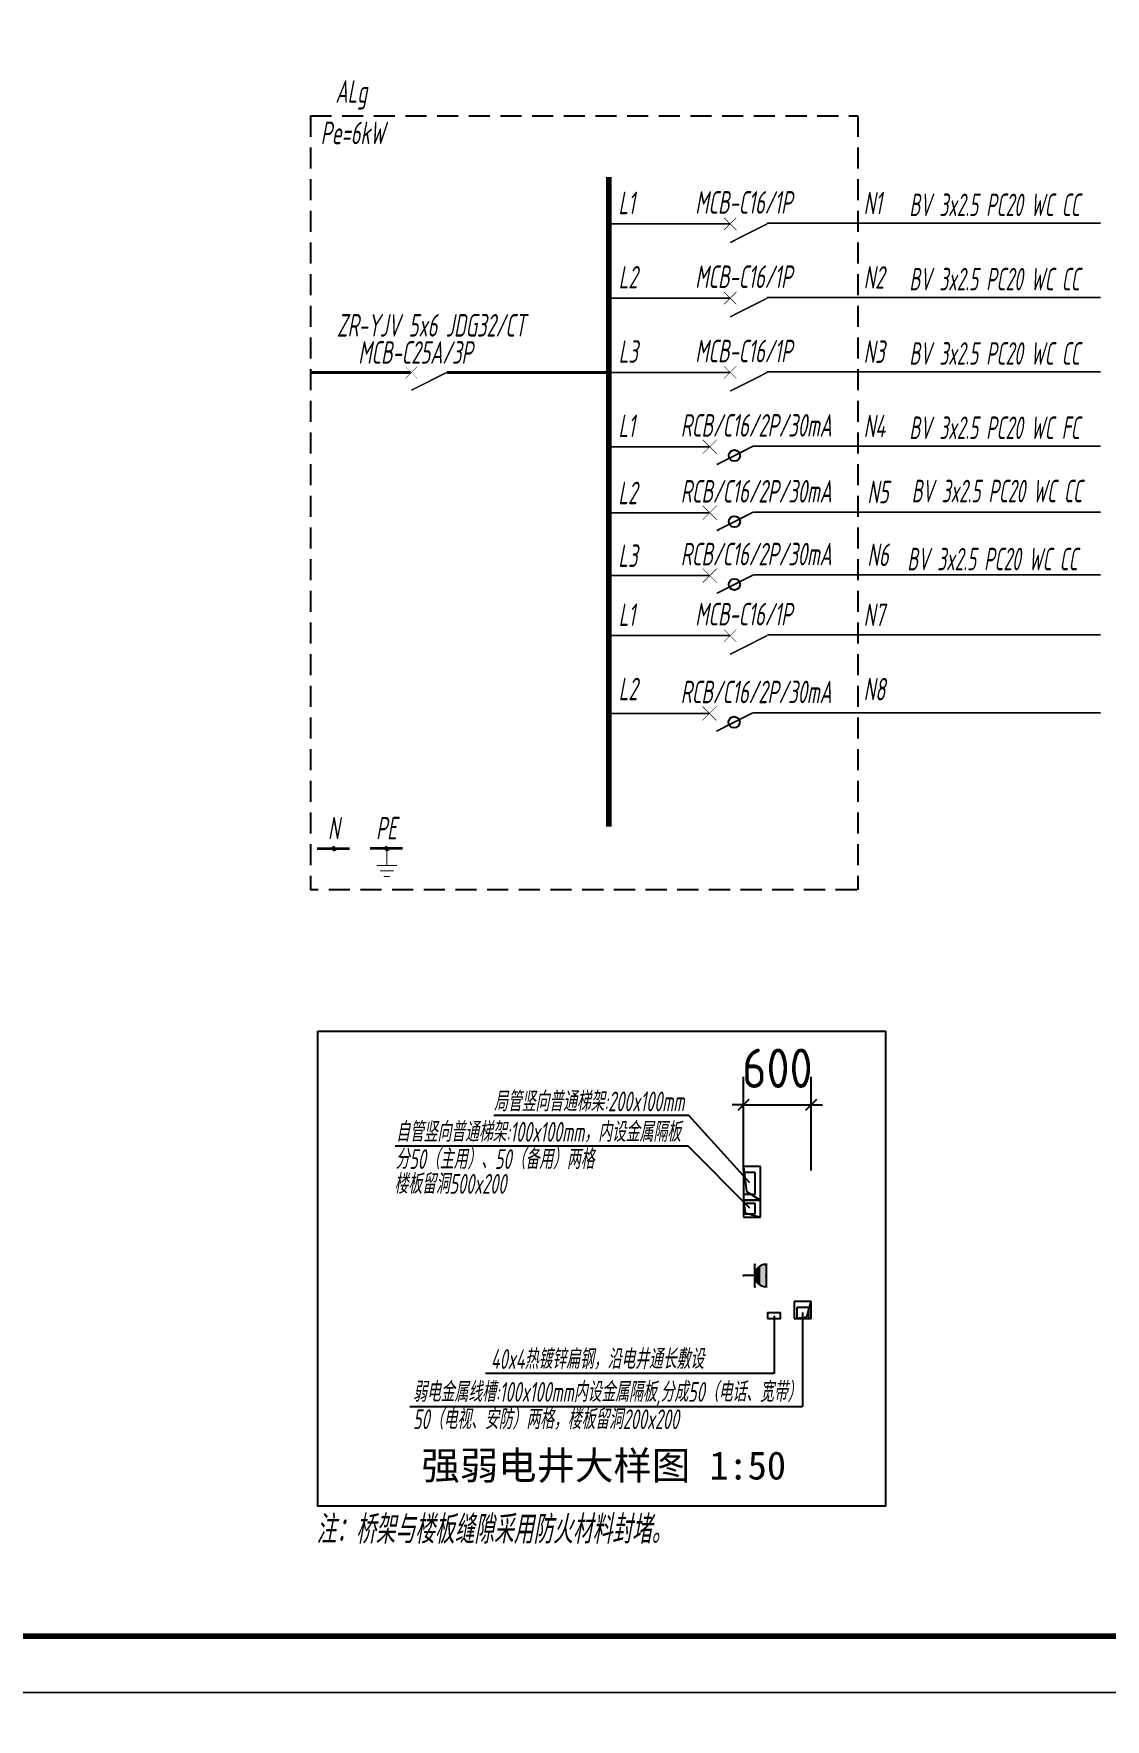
# Model space of a CAD drawing. Extents: x 2803505 to 5851001, y -1372902 to 24339.
# Drawn here: x 3373159 to 3392185, y -689729 to -659791 of the extents above; entities that cross this region are included whole.
import ezdxf
from ezdxf.enums import TextEntityAlignment as Align

# ---------------------------------------------------------------- set-up
doc = ezdxf.new("R2010")
doc.units = 0
doc.header["$LTSCALE"] = 1000
doc.header["$MEASUREMENT"] = 0
doc.linetypes.add('DASH', pattern=[0.35, 0.25, -0.1])
doc.linetypes.add('DASH4', pattern=[0.1875, 0.125, -0.0625])
doc.layers.get('0').update_dxf_attribs({"linetype": 'CONTINUOUS'})
doc.layers.get('Defpoints').update_dxf_attribs({"linetype": 'CONTINUOUS'})
for name, color, linetype in [('!!电气', 1, 'CONTINUOUS'), ('!校对', 2, 'CONTINUOUS'), ('DIM-照明', 7, 'CONTINUOUS'), ('EQUIP-插座', 3, 'CONTINUOUS'), ('TEL_TEXT', 7, 'CONTINUOUS'), ('WIRE-照明', 2, 'CONTINUOUS')]:
    doc.layers.add(name, color=color, linetype=linetype)
doc.layers.add('PUB_TEXT', color=7, linetype='CONTINUOUS', lineweight=20)
doc.layers.add('图框', color=147, linetype='CONTINUOUS', lineweight=20)
doc.styles.add('-宋体', font='', dxfattribs={"width": 0.8})
doc.styles.add('HZTXT', font='gbeitc.shx', dxfattribs={"width": 0.8, "height": 400, "bigfont": 'hztxt.shx'})
doc.styles.get("Standard").update_dxf_attribs({"font": 'gbenor.shx', "bigfont": 'gbcbig.shx'})
doc.styles.get('-宋体').set_extended_font_data('SimSun')
doc.dimstyles.get("Standard").update_dxf_attribs({"dimscale": 100, "dimtxt": 3.5, "dimasz": 1, "dimexe": 2.5, "dimexo": 3, "dimgap": 1.5, "dimtad": 1, "dimdec": 0, "dimzin": 0, "dimdsep": 46, "dimtxsty": 'Standard', "dimblk": 'ARCHTICK', "dimcen": 0.09, "dimadec": 0, "dimazin": 0, "dimtfac": 1, "dimtdec": 0, "dimtix": 1, "dimtmove": 2, "dimatfit": 3, "dimfxl": 1, "dimtolj": 1, "dimtzin": 0, "dimarcsym": 0})

# ---------------------------------------------------------------- blocks, each defined once
blk = doc.blocks.new('_ArchTick')
at = {"color": 0, "linetype": 'ByBlock', "const_width": 0.15}
blk.add_lwpolyline([(-0.5, -0.5), (0.5, 0.5)], dxfattribs=at)
blk = doc.blocks.new('*D180')
at = {"layer": '!校对', "color": 0, "lineweight": -2, "transparency": 16777216}
for p, q in [((3843321, -688296), (3843321, -687463)), ((3843921, -688296), (3843921, -687463)), ((3843321, -687713), (3843221, -687713)), ((3843321, -687713), (3843921, -687713)), ((3843921, -687713), (3844021, -687713))]:
    blk.add_line(p, q, dxfattribs=at)
at = {"layer": 'Defpoints', "color": 0, "transparency": 16777216}
for p in [(3843921, -687713), (3843321, -688596), (3843921, -688596)]:
    blk.add_point(p, dxfattribs=at)
at = {"layer": '!校对', "color": 0, "lineweight": -2, "transparency": 16777216, "xscale": 100, "yscale": 100, "zscale": 100}
blk.add_blockref('_ArchTick', (3843321, -687713), dxfattribs=at)
at = {"layer": '!校对', "color": 0, "lineweight": -2, "transparency": 16777216, "xscale": 100, "yscale": 100, "zscale": 100, "rotation": 180}
blk.add_blockref('_ArchTick', (3843921, -687713), dxfattribs=at)
at = {"layer": '!校对', "color": 0, "transparency": 16777216, "insert": (3843621, -687388), "char_height": 350, "attachment_point": 5}
blk.add_mtext('\\A1;600', dxfattribs=at)
blk = doc.blocks.new('A$C0A82355E')
at = {"layer": '!!电气'}
for p, q in [((0, 300), (-150, 300)), ((-150, 300), (-150, 0)), ((-27, 223), (-150, 300)), ((0, 0), (0, 300)), ((-100, 50), (-100, 250)), ((-100, 250), (0, 250)), ((0, 0), (-27, 223)), ((-150, 0), (0, 0)), ((0, 50), (-100, 50))]:
    blk.add_line(p, q, dxfattribs=at)
blk = doc.blocks.new('A$C04F44ECC')
at = {"layer": '!!电气'}
for p, q in [((0, 0), (-300, 0)), ((-300, 0), (-300, -300)), ((-250, -200), (-250, 0)), ((0, 0), (-223, -27)), ((-50, 0), (-50, -200)), ((0, -300), (0, 0)), ((-223, -27), (-300, -300)), ((-50, -200), (-250, -200)), ((-300, -300), (0, -300))]:
    blk.add_line(p, q, dxfattribs=at)
blk = doc.blocks.new('$equip$00001237')
for p, q in [((-0.5, 1.05), (-0.5, 1)), ((-0.5, 1), (0.5, 1)), ((0.5, 1.05), (0.5, 1)), ((0.5, 0.5), (-0.5, 0.5)), ((0, 0.5), (0, 0))]:
    blk.add_line(p, q)
blk.add_arc((0, 1), 0.5, 180, 0)
for p in [(0, 1), (-0.5, 0.5), (0, 0), (0.5, 0.5)]:
    blk.add_point(p)
for points in [[(0.433, 0.75), (-0.433, 0.75), (0.5, 1), (-0.5, 1)], [(0.25, 0.567), (-0.25, 0.567), (0.433, 0.75), (-0.433, 0.75)], [(0, 0.5), (0, 0.5), (0.25, 0.567), (-0.25, 0.567)]]:
    blk.add_solid(points)
at = {"flags": 9}
blk.add_attdef('A', (0, 0), '', height=0.00002, dxfattribs=at)
blk = doc.blocks.new('1107AA')
at = {"color": 3, "linetype": 'Continuous'}
for points, const_width in [([(0, -7.5), (-3.79, 0)], 0.3), ([(-1.25, 1.25), (1.25, -1.25)], 0.1), ([(1.25, 1.25), (-1.25, -1.25)], 0.1)]:
    blk.add_lwpolyline(points, dxfattribs=dict(at, const_width=const_width))
blk = doc.blocks.new('0114')
at = {"color": 3, "linetype": 'Continuous', "const_width": 0.3}
for points in [[(0, 0), (0, -4.58)], [(-2.75, -4.58), (2.75, -4.58)], [(-1.83, -6.01), (1.83, -6.01)], [(-0.86, -7.5), (0.86, -7.5)]]:
    blk.add_lwpolyline(points, dxfattribs=at)
blk = doc.blocks.new('*X32')
at = {"color": 0}
for p, q in [((197.1, 124.2), (199.7, 126.7)), ((197.2, 123.8), (200.1, 126.7)), ((197.2, 124.6), (199.2, 126.7)), ((197.3, 123.4), (200.4, 126.6)), ((197.3, 125.2), (198.6, 126.5)), ((197.4, 123.1), (200.7, 126.5)), ((197.5, 122.9), (201, 126.3)), ((197.7, 122.6), (201.2, 126.1)), ((197.9, 122.4), (201.4, 125.9)), ((198.1, 122.2), (201.6, 125.7)), ((198.4, 122), (201.8, 125.4)), ((198.7, 121.9), (201.9, 125.2)), ((199, 121.8), (202, 124.8)), ((199.4, 121.7), (202.1, 124.5)), ((199.8, 121.7), (202.1, 124.1)), ((200.3, 121.8), (202, 123.5)), ((201.2, 122.3), (201.6, 122.7))]:
    blk.add_line(p, q, dxfattribs=at)
blk = doc.blocks.new('HC000089')
at = {"color": 4, "linetype": 'Continuous', "const_width": 0.2}
blk.add_lwpolyline([(-1.8, -1.8, 0.198912), (0, -2.5, 0.198912), (1.8, -1.8, 0.198912), (2.5, 0, 0.198912), (1.8, 1.8, 0.198912), (0, 2.5, 0.198912), (-1.8, 1.8, 0.198912), (-2.5, 0, 0.198912)], format="xyb", close=True, dxfattribs=at)
at = {"color": 4}
blk.add_blockref('*X32', (-199.6, -124.2), dxfattribs=at)
blk = doc.blocks.new('A$C2FB505A5')
at = {"color": 3, "linetype": 'Continuous'}
for points, const_width in [([(-125, -125), (125, 125)], 10), ([(-125, 125), (125, -125)], 10), ([(771, 11), (125, -316)], 30)]:
    blk.add_lwpolyline(points, dxfattribs=dict(at, const_width=const_width))
at = {"layer": 'DIM-照明', "color": 3, "linetype": 'Continuous', "const_width": 28.8}
blk.add_lwpolyline([(771, 11), (1064, 11)], dxfattribs=at)
at = {"layer": 'DIM-照明', "color": 3, "linetype": 'Continuous'}
blk.add_circle((438, -157), 100, dxfattribs=at)
blk = doc.blocks.new('A$C38D9029C')
at = {"layer": '!!电气', "color": 2, "rotation": 180}
blk.add_blockref('A$C0A82355E', (200, 1550), dxfattribs=at)
at = {"xscale": 0.5, "yscale": 0.5, "zscale": 0.5}
for p, rotation in [((200, 1250), 90), ((650, 199.9), 180.00000009087)]:
    blk.add_blockref('A$C04F44ECC', p, dxfattribs=dict(at, rotation=rotation))
at = {"layer": '!校对', "color": 2}
dim = blk.add_linear_dim(base=(800, 2097), p1=(200, 1214), p2=(800, 1214), dimstyle='Standard', override={"dimzin": 8}, dxfattribs=at)
dim.commit()
dim.dimension.update_dxf_attribs({"geometry": '*D180', "text_midpoint": (500, 2422), "insert": (-3843121, 689810.3)})

msp = doc.modelspace()

# ---------------------------------------------------------------- linework, layer by layer
at = {"layer": '!!电气'}
for p, q in [((3385872.7, -680199.7), (3384788.3, -679007.3)), ((3384778.1, -679548.2), (3385869.1, -680646.6)), ((3386305.6, -682565.3), (3386305.6, -683588.5)), ((3386305.6, -683588.5), (3381179.9, -683588.5))]:
    msp.add_line(p, q, dxfattribs=at)
at = {"layer": '!!电气', "color": 1}
for p in [(3386806.9, -682503.9), (3379836.7, -684172.7)]:
    msp.add_line(p, (3386807.1, -684172.2), dxfattribs=at)
at = {"layer": '!!电气'}
for points in [[(3384788.3, -679007.3), (3384788.3, -679007.3), (3381331.4, -679007.3)], [(3384778.1, -679548.2), (3384778.1, -679548.2), (3379576.2, -679548.2)]]:
    msp.add_lwpolyline(points, dxfattribs=at)
msp.add_lwpolyline([(3386189, -682610), (3386420.8, -682610), (3386420.8, -682510.5), (3386189, -682510.5)], close=True, dxfattribs=at)
at = {"layer": 'DIM-照明', "color": 3, "linetype": 'DASH4', "ltscale": 3}
for p, q in [((3378071, -661248.1), (3387791.1, -661248.1)), ((3378071, -661248.1), (3378071, -674999.4)), ((3387791.1, -661248.1), (3387791.1, -674999.4)), ((3387773.1, -674999.4), (3378071, -674999.4))]:
    msp.add_line(p, q, dxfattribs=at)
at = {"layer": 'DIM-照明', "color": 3, "const_width": 100}
msp.add_lwpolyline([(3383368.9, -662337.8), (3383368.9, -673874)], dxfattribs=at)
at = {"layer": 'DIM-照明', "color": 3, "linetype": 'Continuous'}
for points, const_width in [([(3383368.9, -663167.9), (3385525, -663167.9)], 28.8), ([(3386178.1, -663156.2), (3392104.4, -663156.2)], 28.8), ([(3386193.5, -663156.2), (3392104.4, -663156.2)], 28.8), ([(3383368.9, -664487.9), (3385525, -664487.9)], 28.8), ([(3386178.1, -664476.1), (3392104.4, -664476.1)], 28.8), ([(3386193.5, -664476.1), (3392104.4, -664476.1)], 28.8), ([(3378071, -665807.8), (3379852.7, -665807.8)], 49.9), ([(3380490.6, -665807.8), (3383368.9, -665807.8)], 49.9), ([(3383368.9, -665807.8), (3385525, -665807.8)], 28.8), ([(3386178.1, -665796), (3392104.4, -665796)], 28.8), ([(3386193.5, -665796), (3392104.4, -665796)], 28.8), ([(3383368.9, -667127.7), (3385162.9, -667127.7)], 28.8), ([(3385927.3, -667115.9), (3392104.4, -667115.9)], 28.8), ([(3383368.9, -668300), (3385150.8, -668300)], 28.8), ([(3383368.9, -668300), (3385150.8, -668300)], 28.8), ([(3385934.2, -668288.2), (3392104.4, -668288.2)], 28.8), ([(3383368.9, -669415), (3385150.8, -669415)], 28.8), ([(3383368.9, -669415), (3385150.8, -669415)], 28.8), ([(3385934.3, -669404.2), (3392104.4, -669403.2)], 28.8), ([(3383368.9, -670481.2), (3385524.6, -670481.2)], 28.8), ([(3386184.1, -670469.4), (3392104.4, -670469.4)], 28.8), ([(3383368.9, -671863.6), (3385154.6, -671863.6)], 28.8), ([(3385946.5, -671851.8), (3392104.4, -671851.8)], 28.8), ([(3378190.1, -674263.7), (3378770.5, -674263.7)], 47.5), ([(3379127.5, -674259.6), (3379708, -674259.6)], 47.5)]:
    msp.add_lwpolyline(points, dxfattribs=dict(at, const_width=const_width))
at = {"layer": 'TEL_TEXT', "ltscale": 0.8}
msp.add_lwpolyline([(3378205.8, -677508.2), (3388283.3, -677508.2), (3388283.3, -685941.6), (3378205.8, -685941.6)], close=True, dxfattribs=at)
at = {"layer": '图框'}
for points in [[(3326259.7, -629853.6), (3410359.7, -629853.6), (3410359.7, -689253.6), (3326259.7, -689253.6)], [(3326259.7, -689253.6), (3410359.7, -689253.6), (3410359.7, -748653.6), (3326259.7, -748653.6)]]:
    msp.add_lwpolyline(points, close=True, dxfattribs=at)
at = {"layer": '图框', "const_width": 100}
msp.add_lwpolyline([(3409359.7, -688253.6), (3409359.7, -630853.6), (3328759.7, -630853.6), (3328759.7, -688253.6)], close=True, dxfattribs=at)

# ---------------------------------------------------------------- block references
at = {"layer": '!校对', "color": 6, "xscale": 2, "yscale": 2, "zscale": 2}
msp.add_blockref('A$C38D9029C', (3385363.4, -683010), dxfattribs=at)
at = {"layer": 'DIM-照明', "linetype": 'Continuous', "rotation": 90}
for p, xscale, yscale, zscale in [((3385525, -663167.9), 87.60960006713867, 87.60960006713867, 87.60960006713867), ((3385525, -664487.9), 87.60960006713867, 87.60960006713867, 87.60960006713867), ((3379866.4, -665807.8), 83.2291202545166, 83.2291202545166, 83.2291202545166), ((3385525, -665807.8), 87.60960006713867, 87.60960006713867, 87.60960006713867), ((3385525, -670481.2), 87.60960006713867, 87.60960006713867, 87.60960006713867)]:
    msp.add_blockref('1107AA', p, dxfattribs=dict(at, xscale=xscale, yscale=yscale, zscale=zscale))
at = {"layer": 'DIM-照明', "xscale": 14.62999999523163, "yscale": 14.62999999523163, "zscale": 14.62999999523163}
for p in [(3378492.2, -674263.9), (3379428.7, -674263.9)]:
    msp.add_blockref('HC000089', p, dxfattribs=at)
at = {"layer": 'DIM-照明', "linetype": 'DASH', "xscale": -66.50000000000003, "yscale": 66.5, "zscale": 66.49999999999999, "rotation": 1.643353773062017e-06}
msp.add_blockref('0114', (3379428.7, -674259.6), dxfattribs=at)
at = {"layer": 'EQUIP-插座', "color": 1, "xscale": 400, "yscale": 400, "zscale": 800, "rotation": 270}
msp.add_blockref('$equip$00001237', (3385763.4, -681848.6), dxfattribs=at)
at = {"layer": 'WIRE-照明'}
for p in [(3385162.9, -667127.7), (3385162.9, -668300), (3385162.9, -669415), (3385157, -671862.7)]:
    msp.add_blockref('A$C2FB505A5', p, dxfattribs=at)

# ---------------------------------------------------------------- texts
at = {"layer": 'DIM-照明', "color": 7, "linetype": 'Continuous', "style": 'HZTXT'}
for s, width, p in [('ALg', 0.7, (3378797.7, -660877.2)), ('BV 3x2.5 PC20 WC CC', 0.654, (3390219.2, -662829.4)), ('BV 3x2.5 PC20 WC CC', 0.654, (3390219.2, -664149.3)), ('ZR-YJV 5x6 JDG32/CT', 0.7, (3380216.4, -664969.7)), ('MCB-C25A/3P', 0.7, (3379935.8, -665451.7)), ('BV 3x2.5 PC20 WC CC', 0.654, (3390219.2, -665469.2)), ('BV 3x2.5 PC20 WC FC', 0.654, (3390219.2, -666789.1)), ('BV 3x2.5 PC20 WC CC', 0.654, (3390260.4, -667913.1)), ('BV 3x2.5 PC20 WC CC', 0.654, (3390182.4, -669121.2))]:
    msp.add_text(s, height=400, dxfattribs=dict(at, width=width)).set_placement(p, align=Align.MIDDLE)
at = {"layer": 'DIM-照明', "color": 7, "linetype": 'Continuous', "style": 'HZTXT', "width": 0.7}
for s, p in [('Pe=6kW', (3378254.4, -661753.1)), ('L1', (3383541.3, -662996.3)), ('MCB-C16/1P', (3384905.2, -662987.2)), ('N1', (3387893.6, -662999.5)), ('L2', (3383544.8, -664316.2)), ('MCB-C16/1P', (3384905.2, -664307.1)), ('N2', (3387893.6, -664319.4)), ('L3', (3383544.8, -665636.1)), ('MCB-C16/1P', (3384905.2, -665627.1)), ('N3', (3387893.6, -665639.3)), ('L1', (3383541.3, -666956)), ('RCB/C16/2P/30mA', (3384647.4, -666947)), ('N4', (3387893.6, -666959.2)), ('L2', (3383539, -668147.3)), ('RCB/C16/2P/30mA', (3384647.4, -668118.3)), ('N5', (3387960.2, -668131.5)), ('L3', (3383539, -669262.3)), ('RCB/C16/2P/30mA', (3384647.4, -669233.4)), ('N6', (3387960.2, -669246.5)), ('L1', (3383544.8, -670309.5)), ('MCB-C16/1P', (3384905.2, -670300.5)), ('L2', (3383544.8, -671629.4)), ('RCB/C16/2P/30mA', (3384645.7, -671682)), ('N', (3378382.5, -674101)), ('PE', (3379236.5, -674101))]:
    msp.add_text(s, height=400, dxfattribs=at).set_placement(p)
at = {"layer": 'DIM-照明', "style": 'HZTXT', "width": 0.7}
for s, p in [('N7', (3387893.6, -670312.7)), ('N8', (3387893.6, -671632.6))]:
    msp.add_text(s, height=400, dxfattribs=at).set_placement(p)
at = {"layer": 'DIM-照明', "color": 7, "style": 'HZTXT', "width": 0.7}
for s, height, p in [('局管竖向普通梯架:200x100mm', 350, (3381329.2, -678930.1)), ('自管竖向普通梯架:100x100mm，内设金属隔板', 350, (3379589.3, -679471)), ('分50（主用）、50（备用）两格', 350, (3379581, -679954.5)), ('楼板留洞500x200', 350, (3379560.2, -680394)), ('40x4热镀锌扁钢，沿电井通长敷设', 350, (3381274.6, -683505.5)), ('弱电金属线槽:100x100mm内设金属隔板,分成50（电话、宽带）', 350, (3379891.7, -684089.7)), ('50（电视、安防）两格，楼板留洞200x200', 350, (3379891.7, -684575.3)), ('注：桥架与楼板缝隙采用防火材料封堵。', 500, (3378176.2, -686607.2, 406.7))]:
    msp.add_text(s, height=height, dxfattribs=at).set_placement(p)
at = {"layer": 'PUB_TEXT', "style": '-宋体'}
msp.add_text('强弱电井大样图 1:50', height=500, dxfattribs=at).set_placement((3383279.7, -685469.9), align=Align.CENTER)

doc.saveas('drawing.dxf')
